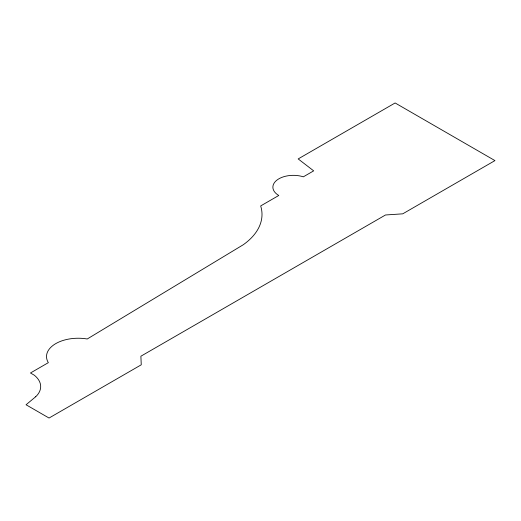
<?xml version="1.0" encoding="UTF-8"?>
<svg xmlns="http://www.w3.org/2000/svg" width="521" height="521" viewBox="0 0 521 521"><rect width="100%" height="100%" fill="white"/><g stroke="black" fill="none" stroke-linecap="round" stroke-linejoin="round"><path stroke-width="0.78" d="M35.702 396.735L26.05 404.765L49.039 418.037L141.25 364.804L140.885 356.214L385.501 214.984L402.74 213.831L494.95 160.598L395.12 102.963L298.181 158.925L313.681 170.855L303.339 176.827A20.501 11.833 0 0 0 277.055 180.012A20.501 11.833 0 0 0 278.781 195.479L260.682 205.925A82.904 47.86 0 0 1 243.157 244.811L87.235 338.989A31.703 18.307 0 0 0 55.219 343.938A31.703 18.307 0 0 0 48.342 362.662L30.459 372.984L34.269 375.185A33.578 19.388 0 0 1 35.702 396.735"/></g></svg>
